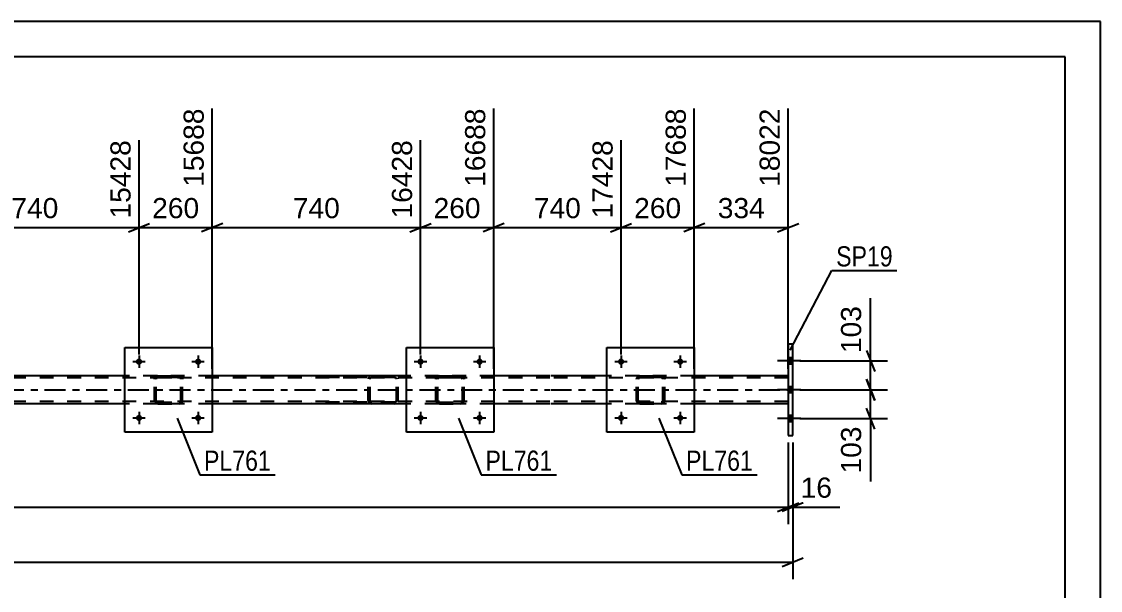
# Model space of a CAD drawing. Header units: millimetres. Extents: x 0 to 841, y 0 to 594.
# Drawn here: x 687.7 to 841, y 513.1 to 594 of the extents above; entities that cross this region are included whole.
import ezdxf

# ---------------------------------------------------------------- set-up
doc = ezdxf.new("R2010")
doc.units = ezdxf.units.MM
doc.linetypes.add('DXK_LINE_DOT2', pattern=[3.9198, 1.9599, -1.9599])
doc.linetypes.add('DXK_LINE_DOT3', pattern=[5.9187, 2.979, -0.9799, 0.9799, -0.9799])
doc.styles.add('Arial', font='ARIAL.TTF', dxfattribs={"height": 0.2})
doc.styles.add('Arial Narrow', font='ARIALN.TTF', dxfattribs={"height": 0.2})

# ---------------------------------------------------------------- blocks, each defined once
blk = doc.blocks.new('Unknown-318886624-1115')
at = {"color": 5, "linetype": 'Continuous'}
for p, q in [((841, 594), (0, 594)), ((841, 0), (841, 594)), ((836, 589), (5, 589)), ((836, 5), (836, 589))]:
    blk.add_line(p, q, dxfattribs=at)
blk = doc.blocks.new('Part-318886624-1973 - 1942')
at = {"color": 2, "linetype": 'Continuous'}
for p, q in [((797.27, 548.15), (796.63, 548.15)), ((796.63, 548.15), (796.63, 535.15)), ((797.27, 535.15), (797.27, 548.15)), ((796.63, 535.15), (797.27, 535.15))]:
    blk.add_line(p, q, dxfattribs=at)
blk = doc.blocks.new('Bolt-318886624-2127 - 1942')
at = {"linetype": 'Continuous'}
for points in [[(744.82, 537.65, -1), (743.94, 537.65, -1)], [(753.22, 537.65, -1), (752.34, 537.65, -1)]]:
    blk.add_hatch(color=1, dxfattribs=at).paths.add_polyline_path(points)
at = {"color": 1, "linetype": 'Continuous'}
for p, q in [((744.38, 538.53), (744.38, 536.77)), ((752.78, 538.53), (752.78, 536.77)), ((743.5, 537.65), (745.26, 537.65)), ((751.9, 537.65), (753.66, 537.65))]:
    blk.add_line(p, q, dxfattribs=at)
blk = doc.blocks.new('Part-318886624-1999 - 1942')
at = {"color": 7, "linetype": 'DXK_LINE_DOT2'}
for p, q in [((740.7, 543.65), (728.92, 543.65)), ((740.7, 543.41), (728.92, 543.41)), ((736.98, 543.33), (736.95, 543.17)), ((736.95, 540.13), (736.95, 543.17)), ((736.99, 543.35), (736.98, 543.33)), ((737.21, 543.17), (737.22, 543.26)), ((737.21, 540.13), (737.21, 543.17)), ((737.22, 543.26), (737.28, 543.34)), ((737.46, 543.65), (737.27, 543.61)), ((737.28, 543.34), (737.36, 543.39)), ((737.36, 543.39), (737.46, 543.41)), ((740.89, 543.61), (740.7, 543.65)), ((740.7, 543.41), (740.79, 543.39)), ((740.79, 543.39), (740.88, 543.34)), ((740.88, 543.34), (740.93, 543.26)), ((740.93, 543.26), (740.95, 543.17)), ((740.95, 540.13), (740.95, 543.17)), ((741.17, 543.33), (741.17, 543.35)), ((741.21, 543.17), (741.17, 543.33)), ((741.21, 540.13), (741.21, 543.17)), ((740.7, 539.89), (728.92, 539.89)), ((736.95, 540.13), (736.97, 540.04)), ((736.97, 540.04), (736.99, 539.94)), ((737.22, 540.06), (737.21, 540.13)), ((737.22, 540.03), (737.22, 540.06)), ((737.28, 539.96), (737.22, 540.03)), ((737.27, 539.68), (737.46, 539.65)), ((737.36, 539.9), (737.28, 539.96)), ((737.46, 539.89), (737.36, 539.9)), ((740.79, 539.9), (740.7, 539.89)), ((740.7, 539.65), (740.89, 539.68)), ((740.88, 539.96), (740.79, 539.9)), ((740.93, 540.03), (740.88, 539.96)), ((740.93, 540.03), (740.94, 540.06)), ((740.94, 540.06), (740.95, 540.13)), ((741.17, 539.94), (741.19, 540.04)), ((741.19, 540.04), (741.21, 540.13)), ((740.7, 539.65), (728.92, 539.65))]:
    blk.add_line(p, q, dxfattribs=at)
for centre, start, end in [((737.44, 543.15), 110.7583, 155.68), ((737.44, 540.15), 204.32, 249.2417)]:
    blk.add_arc(centre, 0.496, start, end, dxfattribs=at)
blk = doc.blocks.new('Part-318886624-2079 - 1942')
at = {"color": 2, "linetype": 'Continuous'}
for p, q in [((770.88, 535.65), (770.88, 547.65)), ((770.88, 547.65), (783.28, 547.65)), ((783.28, 547.65), (783.28, 535.65)), ((783.28, 535.65), (770.88, 535.65))]:
    blk.add_line(p, q, dxfattribs=at)
blk = doc.blocks.new('Bolt-318886624-2128 - 1942')
at = {"linetype": 'Continuous'}
for points in [[(744.82, 545.65, -1), (743.94, 545.65, -1)], [(753.22, 545.65, -1), (752.34, 545.65, -1)]]:
    blk.add_hatch(color=1, dxfattribs=at).paths.add_polyline_path(points)
at = {"color": 1, "linetype": 'Continuous'}
for p, q in [((744.38, 546.53), (744.38, 544.77)), ((752.78, 546.53), (752.78, 544.77)), ((743.5, 545.65), (745.26, 545.65)), ((751.9, 545.65), (753.66, 545.65))]:
    blk.add_line(p, q, dxfattribs=at)
blk = doc.blocks.new('Bolt-318886624-2130 - 1942')
at = {"linetype": 'Continuous'}
for points in [[(773.32, 545.65, -1), (772.44, 545.65, -1)], [(781.72, 545.65, -1), (780.84, 545.65, -1)]]:
    blk.add_hatch(color=1, dxfattribs=at).paths.add_polyline_path(points)
at = {"color": 1, "linetype": 'Continuous'}
for p, q in [((772.88, 546.53), (772.88, 544.77)), ((781.28, 546.53), (781.28, 544.77)), ((772, 545.65), (773.76, 545.65)), ((780.4, 545.65), (782.16, 545.65))]:
    blk.add_line(p, q, dxfattribs=at)
blk = doc.blocks.new('Part-318886624-2099 - 1942')
at = {"color": 7, "linetype": 'DXK_LINE_DOT2'}
for p, q in [((762.78, 543.33), (87.26, 543.33)), ((714.78, 543.65), (702.38, 543.65)), ((754.78, 543.65), (742.38, 543.65)), ((796.63, 543.33), (762.88, 543.33)), ((783.28, 543.65), (770.88, 543.65)), ((796.63, 543.65), (796.63, 539.65)), ((762.78, 539.97), (87.26, 539.97)), ((796.63, 539.97), (762.88, 539.97)), ((714.78, 539.65), (702.38, 539.65)), ((754.78, 539.65), (742.38, 539.65)), ((783.28, 539.65), (770.88, 539.65))]:
    blk.add_line(p, q, dxfattribs=at)
at = {"color": 2, "linetype": 'Continuous'}
for p, q in [((702.38, 543.65), (674.78, 543.65)), ((742.38, 543.65), (714.78, 543.65)), ((762.78, 543.65), (754.78, 543.65)), ((770.88, 543.65), (762.88, 543.65)), ((796.63, 543.65), (783.28, 543.65)), ((702.38, 539.65), (674.78, 539.65)), ((742.38, 539.65), (714.78, 539.65)), ((762.78, 539.65), (754.78, 539.65)), ((770.88, 539.65), (762.88, 539.65)), ((796.63, 539.65), (783.28, 539.65))]:
    blk.add_line(p, q, dxfattribs=at)
at = {"color": 7, "linetype": 'DXK_LINE_DOT3'}
for p, q in [((87.26, 541.65), (762.78, 541.65)), ((762.88, 541.65), (796.63, 541.65))]:
    blk.add_line(p, q, dxfattribs=at)
blk = doc.blocks.new('Bolt-318886624-2125 - 1942')
at = {"linetype": 'Continuous'}
for points in [[(704.82, 537.65, -1), (703.94, 537.65, -1)], [(713.22, 537.65, -1), (712.34, 537.65, -1)]]:
    blk.add_hatch(color=1, dxfattribs=at).paths.add_polyline_path(points)
at = {"color": 1, "linetype": 'Continuous'}
for p, q in [((704.38, 538.53), (704.38, 536.77)), ((712.78, 538.53), (712.78, 536.77)), ((703.5, 537.65), (705.26, 537.65)), ((711.9, 537.65), (713.66, 537.65))]:
    blk.add_line(p, q, dxfattribs=at)
blk = doc.blocks.new('Bolt-318886624-2129 - 1942')
at = {"linetype": 'Continuous'}
for points in [[(773.32, 537.65, -1), (772.44, 537.65, -1)], [(781.72, 537.65, -1), (780.84, 537.65, -1)]]:
    blk.add_hatch(color=1, dxfattribs=at).paths.add_polyline_path(points)
at = {"color": 1, "linetype": 'Continuous'}
for p, q in [((772.88, 538.53), (772.88, 536.77)), ((781.28, 538.53), (781.28, 536.77)), ((772, 537.65), (773.76, 537.65)), ((780.4, 537.65), (782.16, 537.65))]:
    blk.add_line(p, q, dxfattribs=at)
blk = doc.blocks.new('Part-318886624-2132 - 1942')
at = {"color": 7, "linetype": 'DXK_LINE_DOT2'}
for p, q in [((706.58, 543.17), (706.62, 543.35)), ((706.62, 543.35), (706.58, 543.17)), ((706.58, 540.13), (706.58, 543.17)), ((706.82, 543.17), (706.84, 543.26)), ((706.84, 543.26), (706.82, 543.17)), ((706.82, 540.13), (706.82, 543.17)), ((706.84, 543.26), (706.89, 543.34)), ((706.89, 543.34), (706.84, 543.26)), ((706.88, 543.61), (707.06, 543.65)), ((707.06, 543.65), (706.88, 543.61)), ((706.89, 543.34), (706.97, 543.39)), ((706.97, 543.39), (706.89, 543.34)), ((706.97, 543.39), (707.06, 543.41)), ((707.06, 543.41), (706.97, 543.39)), ((707.06, 543.65), (710.1, 543.65)), ((707.06, 543.65), (707.06, 543.65)), ((707.06, 543.65), (710.1, 543.65)), ((707.06, 543.41), (710.1, 543.41)), ((707.06, 543.41), (707.06, 543.41)), ((710.1, 543.41), (707.06, 543.41)), ((710.1, 543.65), (710.1, 543.65)), ((710.1, 543.65), (710.29, 543.61)), ((710.29, 543.61), (710.1, 543.65)), ((710.1, 543.41), (710.1, 543.41)), ((710.1, 543.41), (710.19, 543.39)), ((710.19, 543.39), (710.1, 543.41)), ((710.19, 543.39), (710.27, 543.34)), ((710.27, 543.34), (710.19, 543.39)), ((710.27, 543.34), (710.32, 543.26)), ((710.32, 543.26), (710.27, 543.34)), ((710.32, 543.26), (710.34, 543.17)), ((710.34, 543.17), (710.32, 543.26)), ((710.34, 540.13), (710.34, 543.17)), ((710.55, 543.35), (710.58, 543.17)), ((710.58, 543.17), (710.55, 543.35)), ((710.58, 540.13), (710.58, 543.17)), ((706.62, 539.94), (706.58, 540.13)), ((706.58, 540.13), (706.62, 539.94)), ((706.84, 540.03), (706.82, 540.13)), ((706.82, 540.13), (706.84, 540.03)), ((706.89, 539.96), (706.84, 540.03)), ((706.84, 540.03), (706.89, 539.96)), ((707.06, 539.65), (706.88, 539.68)), ((706.88, 539.68), (707.06, 539.65)), ((706.97, 539.9), (706.89, 539.96)), ((706.89, 539.96), (706.97, 539.9)), ((707.06, 539.89), (706.97, 539.9)), ((706.97, 539.9), (707.06, 539.89)), ((707.06, 539.89), (710.1, 539.89)), ((707.06, 539.89), (707.06, 539.89)), ((707.06, 539.89), (710.1, 539.89)), ((710.19, 539.9), (710.1, 539.89)), ((710.1, 539.89), (710.19, 539.9)), ((710.1, 539.89), (710.1, 539.89)), ((710.29, 539.68), (710.1, 539.65)), ((710.1, 539.65), (710.29, 539.68)), ((710.27, 539.96), (710.19, 539.9)), ((710.19, 539.9), (710.27, 539.96)), ((710.32, 540.03), (710.27, 539.96)), ((710.27, 539.96), (710.32, 540.03)), ((710.34, 540.13), (710.32, 540.03)), ((710.32, 540.03), (710.34, 540.13)), ((710.58, 540.13), (710.55, 539.94)), ((710.55, 539.94), (710.58, 540.13)), ((707.06, 539.65), (710.1, 539.65)), ((707.06, 539.65), (707.06, 539.65)), ((707.06, 539.65), (710.1, 539.65)), ((710.1, 539.65), (710.1, 539.65))]:
    blk.add_line(p, q, dxfattribs=at)
at = {"color": 7, "linetype": 'DXK_LINE_DOT3'}
blk.add_line((708.58, 541.64), (708.58, 541.65), dxfattribs=at)
at = {"color": 7, "linetype": 'DXK_LINE_DOT2'}
for centre, start, end in [((707.06, 543.17), 112.5, 157.5), ((707.06, 543.17), 112.5, 157.5), ((710.1, 543.17), 22.5, 67.5), ((710.1, 543.17), 22.5, 67.5), ((707.06, 540.13), 202.5, 247.5), ((707.06, 540.13), 202.5, 247.5), ((710.1, 540.13), 292.5, 337.5), ((710.1, 540.13), 292.5, 337.5)]:
    blk.add_arc(centre, 0.48, start, end, dxfattribs=at)
blk = doc.blocks.new('Bolt-318886624-2148 - 1942')
at = {"linetype": 'Continuous'}
for points in [[(704.82, 545.65, -1), (703.94, 545.65, -1)], [(713.22, 545.65, -1), (712.34, 545.65, -1)]]:
    blk.add_hatch(color=1, dxfattribs=at).paths.add_polyline_path(points)
at = {"color": 1, "linetype": 'Continuous'}
for p, q in [((704.38, 546.53), (704.38, 544.77)), ((712.78, 546.53), (712.78, 544.77)), ((703.5, 545.65), (705.26, 545.65)), ((711.9, 545.65), (713.66, 545.65))]:
    blk.add_line(p, q, dxfattribs=at)
blk = doc.blocks.new('Part-318886624-2153 - 1942')
at = {"color": 2, "linetype": 'Continuous'}
for p, q in [((702.38, 535.65), (702.38, 547.65)), ((702.38, 547.65), (714.78, 547.65)), ((714.78, 547.65), (714.78, 535.65)), ((714.78, 535.65), (702.38, 535.65))]:
    blk.add_line(p, q, dxfattribs=at)
blk = doc.blocks.new('Bolt-318886624-2176 - 1942')
at = {"linetype": 'Continuous'}
for points in [[(797.27, 545.31), (797.27, 546.19), (796.63, 546.19), (796.63, 545.31)], [(797.27, 545.31), (797.27, 546.19), (796.63, 546.19), (796.63, 545.31)], [(797.27, 545.31), (797.27, 546.19), (796.63, 546.19), (796.63, 545.31)], [(797.27, 541.21), (797.27, 542.09), (796.63, 542.09), (796.63, 541.21)], [(797.27, 541.21), (797.27, 542.09), (796.63, 542.09), (796.63, 541.21)], [(797.27, 537.11), (797.27, 537.99), (796.63, 537.99), (796.63, 537.11)], [(797.27, 537.11), (797.27, 537.99), (796.63, 537.99), (796.63, 537.11)], [(797.27, 537.11), (797.27, 537.99), (796.63, 537.99), (796.63, 537.11)]]:
    blk.add_hatch(color=1, dxfattribs=at).paths.add_polyline_path(points)
at = {"color": 1, "linetype": 'Continuous'}
for p, q in [((797.27, 546.19), (796.63, 546.19)), ((797.27, 546.19), (796.63, 546.19)), ((797.27, 546.19), (796.63, 546.19)), ((798.43, 545.75), (795.11, 545.75)), ((798.43, 545.75), (795.11, 545.75)), ((798.43, 545.75), (795.11, 545.75)), ((797.27, 545.31), (796.63, 545.31)), ((797.27, 545.31), (796.63, 545.31)), ((797.27, 545.31), (796.63, 545.31)), ((798.43, 541.65), (795.11, 541.65)), ((798.43, 541.65), (795.11, 541.65)), ((797.27, 542.09), (796.63, 542.09)), ((797.27, 542.09), (796.63, 542.09)), ((797.27, 541.21), (796.63, 541.21)), ((797.27, 541.21), (796.63, 541.21)), ((798.43, 537.55), (795.11, 537.55)), ((798.43, 537.55), (795.11, 537.55)), ((798.43, 537.55), (795.11, 537.55)), ((797.27, 537.99), (796.63, 537.99)), ((797.27, 537.99), (796.63, 537.99)), ((797.27, 537.99), (796.63, 537.99)), ((797.27, 537.11), (796.63, 537.11)), ((797.27, 537.11), (796.63, 537.11)), ((797.27, 537.11), (796.63, 537.11))]:
    blk.add_line(p, q, dxfattribs=at)
blk = doc.blocks.new('Part-318886624-2196 - 1942')
at = {"color": 7, "linetype": 'DXK_LINE_DOT2'}
for p, q in [((746.58, 543.17), (746.61, 543.35)), ((746.61, 543.35), (746.58, 543.17)), ((746.58, 540.13), (746.58, 543.17)), ((746.82, 543.17), (746.84, 543.26)), ((746.84, 543.26), (746.82, 543.17)), ((746.82, 540.13), (746.82, 543.17)), ((746.84, 543.26), (746.89, 543.34)), ((746.89, 543.34), (746.84, 543.26)), ((746.87, 543.61), (747.06, 543.65)), ((747.06, 543.65), (746.87, 543.61)), ((746.89, 543.34), (746.97, 543.39)), ((746.97, 543.39), (746.89, 543.34)), ((746.97, 543.39), (747.06, 543.41)), ((747.06, 543.41), (746.97, 543.39)), ((747.06, 543.65), (750.1, 543.65)), ((747.06, 543.65), (747.06, 543.65)), ((747.06, 543.65), (750.1, 543.65)), ((747.06, 543.41), (750.1, 543.41)), ((747.06, 543.41), (747.06, 543.41)), ((750.1, 543.41), (747.06, 543.41)), ((750.1, 543.65), (750.1, 543.65)), ((750.1, 543.65), (750.28, 543.61)), ((750.28, 543.61), (750.1, 543.65)), ((750.1, 543.41), (750.1, 543.41)), ((750.1, 543.41), (750.19, 543.39)), ((750.19, 543.39), (750.1, 543.41)), ((750.19, 543.39), (750.27, 543.34)), ((750.27, 543.34), (750.19, 543.39)), ((750.27, 543.34), (750.32, 543.26)), ((750.32, 543.26), (750.27, 543.34)), ((750.32, 543.26), (750.34, 543.17)), ((750.34, 543.17), (750.32, 543.26)), ((750.34, 540.13), (750.34, 543.17)), ((750.54, 543.35), (750.58, 543.17)), ((750.58, 543.17), (750.54, 543.35)), ((750.58, 540.13), (750.58, 543.17)), ((746.61, 539.94), (746.58, 540.13)), ((746.58, 540.13), (746.61, 539.94)), ((746.84, 540.03), (746.82, 540.13)), ((746.82, 540.13), (746.84, 540.03)), ((746.89, 539.96), (746.84, 540.03)), ((746.84, 540.03), (746.89, 539.96)), ((747.06, 539.65), (746.87, 539.68)), ((746.87, 539.68), (747.06, 539.65)), ((746.97, 539.9), (746.89, 539.96)), ((746.89, 539.96), (746.97, 539.9)), ((747.06, 539.89), (746.97, 539.9)), ((746.97, 539.9), (747.06, 539.89)), ((747.06, 539.89), (750.1, 539.89)), ((747.06, 539.89), (747.06, 539.89)), ((747.06, 539.89), (750.1, 539.89)), ((750.19, 539.9), (750.1, 539.89)), ((750.1, 539.89), (750.19, 539.9)), ((750.1, 539.89), (750.1, 539.89)), ((750.28, 539.68), (750.1, 539.65)), ((750.1, 539.65), (750.28, 539.68)), ((750.27, 539.96), (750.19, 539.9)), ((750.19, 539.9), (750.27, 539.96)), ((750.32, 540.03), (750.27, 539.96)), ((750.27, 539.96), (750.32, 540.03)), ((750.34, 540.13), (750.32, 540.03)), ((750.32, 540.03), (750.34, 540.13)), ((750.58, 540.13), (750.54, 539.94)), ((750.54, 539.94), (750.58, 540.13)), ((747.06, 539.65), (750.1, 539.65)), ((747.06, 539.65), (747.06, 539.65)), ((747.06, 539.65), (750.1, 539.65)), ((750.1, 539.65), (750.1, 539.65))]:
    blk.add_line(p, q, dxfattribs=at)
at = {"color": 7, "linetype": 'DXK_LINE_DOT3'}
blk.add_line((748.58, 541.64), (748.58, 541.65), dxfattribs=at)
at = {"color": 7, "linetype": 'DXK_LINE_DOT2'}
for centre, start, end in [((747.06, 543.17), 112.5, 157.5), ((747.06, 543.17), 112.5, 157.5), ((750.1, 543.17), 22.5, 67.5), ((750.1, 543.17), 22.5, 67.5), ((747.06, 540.13), 202.5, 247.5), ((747.06, 540.13), 202.5, 247.5), ((750.1, 540.13), 292.5, 337.5), ((750.1, 540.13), 292.5, 337.5)]:
    blk.add_arc(centre, 0.48, start, end, dxfattribs=at)
blk = doc.blocks.new('Part-318886624-2201 - 1942')
at = {"color": 2, "linetype": 'Continuous'}
for p, q in [((742.38, 535.65), (742.38, 547.65)), ((742.38, 547.65), (754.78, 547.65)), ((754.78, 547.65), (754.78, 535.65)), ((754.78, 535.65), (742.38, 535.65))]:
    blk.add_line(p, q, dxfattribs=at)
blk = doc.blocks.new('Part-318886624-2202 - 1942')
at = {"color": 7, "linetype": 'DXK_LINE_DOT2'}
for p, q in [((775.08, 543.17), (775.11, 543.35)), ((775.11, 543.35), (775.08, 543.17)), ((775.08, 540.13), (775.08, 543.17)), ((775.32, 543.17), (775.34, 543.26)), ((775.34, 543.26), (775.32, 543.17)), ((775.32, 540.13), (775.32, 543.17)), ((775.34, 543.26), (775.39, 543.34)), ((775.39, 543.34), (775.34, 543.26)), ((775.37, 543.61), (775.56, 543.65)), ((775.56, 543.65), (775.37, 543.61)), ((775.39, 543.34), (775.47, 543.39)), ((775.47, 543.39), (775.39, 543.34)), ((775.47, 543.39), (775.56, 543.41)), ((775.56, 543.41), (775.47, 543.39)), ((775.56, 543.65), (778.6, 543.65)), ((775.56, 543.65), (775.56, 543.65)), ((775.56, 543.65), (778.6, 543.65)), ((775.56, 543.41), (778.6, 543.41)), ((775.56, 543.41), (775.56, 543.41)), ((778.6, 543.41), (775.56, 543.41)), ((778.6, 543.65), (778.6, 543.65)), ((778.6, 543.65), (778.78, 543.61)), ((778.78, 543.61), (778.6, 543.65)), ((778.6, 543.41), (778.6, 543.41)), ((778.6, 543.41), (778.69, 543.39)), ((778.69, 543.39), (778.6, 543.41)), ((778.69, 543.39), (778.77, 543.34)), ((778.77, 543.34), (778.69, 543.39)), ((778.77, 543.34), (778.82, 543.26)), ((778.82, 543.26), (778.77, 543.34)), ((778.82, 543.26), (778.84, 543.17)), ((778.84, 543.17), (778.82, 543.26)), ((778.84, 540.13), (778.84, 543.17)), ((779.04, 543.35), (779.08, 543.17)), ((779.08, 543.17), (779.04, 543.35)), ((779.08, 540.13), (779.08, 543.17)), ((775.11, 539.94), (775.08, 540.13)), ((775.08, 540.13), (775.11, 539.94)), ((775.34, 540.03), (775.32, 540.13)), ((775.32, 540.13), (775.34, 540.03)), ((775.39, 539.96), (775.34, 540.03)), ((775.34, 540.03), (775.39, 539.96)), ((775.56, 539.65), (775.37, 539.68)), ((775.37, 539.68), (775.56, 539.65)), ((775.47, 539.9), (775.39, 539.96)), ((775.39, 539.96), (775.47, 539.9)), ((775.56, 539.89), (775.47, 539.9)), ((775.47, 539.9), (775.56, 539.89)), ((775.56, 539.89), (778.6, 539.89)), ((775.56, 539.89), (775.56, 539.89)), ((775.56, 539.89), (778.6, 539.89)), ((778.69, 539.9), (778.6, 539.89)), ((778.6, 539.89), (778.69, 539.9)), ((778.6, 539.89), (778.6, 539.89)), ((778.78, 539.68), (778.6, 539.65)), ((778.6, 539.65), (778.78, 539.68)), ((778.77, 539.96), (778.69, 539.9)), ((778.69, 539.9), (778.77, 539.96)), ((778.82, 540.03), (778.77, 539.96)), ((778.77, 539.96), (778.82, 540.03)), ((778.84, 540.13), (778.82, 540.03)), ((778.82, 540.03), (778.84, 540.13)), ((779.08, 540.13), (779.04, 539.94)), ((779.04, 539.94), (779.08, 540.13)), ((775.56, 539.65), (778.6, 539.65)), ((775.56, 539.65), (775.56, 539.65)), ((775.56, 539.65), (778.6, 539.65)), ((778.6, 539.65), (778.6, 539.65))]:
    blk.add_line(p, q, dxfattribs=at)
at = {"color": 7, "linetype": 'DXK_LINE_DOT3'}
blk.add_line((777.08, 541.64), (777.08, 541.65), dxfattribs=at)
at = {"color": 7, "linetype": 'DXK_LINE_DOT2'}
for centre, start, end in [((775.56, 543.17), 112.5, 157.5), ((775.56, 543.17), 112.5, 157.5), ((778.6, 543.17), 22.5, 67.5), ((778.6, 543.17), 22.5, 67.5), ((775.56, 540.13), 202.5, 247.5), ((775.56, 540.13), 202.5, 247.5), ((778.6, 540.13), 292.5, 337.5), ((778.6, 540.13), 292.5, 337.5)]:
    blk.add_arc(centre, 0.48, start, end, dxfattribs=at)
blk = doc.blocks.new('StraightDimension-318886624-8216 - 1942')
at = {"color": 7, "linetype": 'Continuous'}
for p, q in [((754.78, 544.65), (754.78, 581.62)), ((772.88, 546.65), (772.88, 577.12)), ((756.28, 565.3), (753.28, 564.1)), ((754.78, 564.7), (772.88, 564.7)), ((771.38, 564.1), (774.38, 565.3))]:
    blk.add_line(p, q, dxfattribs=at)
at = {"color": 0}
blk.add_wipeout([(767.76, 565.45), (767.76, 569.65), (759.89, 569.65), (759.89, 565.45)], dxfattribs=at)
at = {"color": 3, "style": 'Arial'}
blk.add_text('740', height=2.865, dxfattribs=at).set_placement((760.49, 566.05))
at = {"color": 0, "linetype": 'Continuous'}
blk.add_wipeout([(772.28, 577.72), (768.08, 577.72), (768.08, 565.4), (772.28, 565.4)], dxfattribs=at)
at = {"color": 3, "linetype": 'Continuous', "style": 'Arial'}
blk.add_text('17428', height=2.865, rotation=90.0002, dxfattribs=at).set_placement((771.68, 566))
blk = doc.blocks.new('StraightDimension-318886624-2222 - 1942')
at = {"color": 7, "linetype": 'Continuous'}
for p, q in [((807.75, 543.15), (808.95, 540.15)), ((798.27, 541.65), (810.75, 541.65)), ((808.35, 537.55), (808.35, 541.65)), ((808.95, 536.05), (807.75, 539.05)), ((798.27, 537.55), (810.75, 537.55))]:
    blk.add_line(p, q, dxfattribs=at)
at = {"color": 0}
blk.add_wipeout([(807.6, 537.02), (803.4, 537.02), (803.4, 529.15), (807.6, 529.15)], dxfattribs=at)
at = {"color": 7, "linetype": 'Continuous'}
blk.add_line((808.35, 537.55), (808.35, 528.63), dxfattribs=at)
blk.add_line((808.35, 537.55), (808.35, 528.63), dxfattribs=at)
at = {"color": 3, "style": 'Arial'}
blk.add_text('103', height=2.865, rotation=90.0002, dxfattribs=at).set_placement((807, 529.75))
blk = doc.blocks.new('StraightDimension-318886624-2230 - 1942')
at = {"color": 7, "linetype": 'Continuous'}
for p, q in [((807.75, 547.25), (808.95, 544.25)), ((798.27, 545.75), (810.75, 545.75)), ((808.35, 541.65), (808.35, 545.75)), ((808.95, 540.15), (807.75, 543.15)), ((798.27, 541.65), (810.75, 541.65))]:
    blk.add_line(p, q, dxfattribs=at)
at = {"color": 0}
blk.add_wipeout([(807.6, 554.14), (803.4, 554.14), (803.4, 546.27), (807.6, 546.27)], dxfattribs=at)
at = {"color": 7, "linetype": 'Continuous'}
blk.add_line((808.35, 545.75), (808.35, 554.67), dxfattribs=at)
blk.add_line((808.35, 545.75), (808.35, 554.67), dxfattribs=at)
at = {"color": 3, "style": 'Arial'}
blk.add_text('103', height=2.865, rotation=90.0002, dxfattribs=at).set_placement((807, 546.87))
blk = doc.blocks.new('StraightDimension-318886624-8214 - 1942')
at = {"color": 7, "linetype": 'Continuous'}
for p, q in [((783.28, 544.65), (783.28, 581.62)), ((796.63, 544.65), (796.63, 581.62)), ((784.78, 565.3), (781.78, 564.1)), ((783.28, 564.7), (796.63, 564.7)), ((795.13, 564.1), (798.13, 565.3))]:
    blk.add_line(p, q, dxfattribs=at)
at = {"color": 0}
blk.add_wipeout([(793.89, 565.45), (793.89, 569.65), (786.02, 569.65), (786.02, 565.45)], dxfattribs=at)
at = {"color": 3, "style": 'Arial'}
blk.add_text('334', height=2.865, dxfattribs=at).set_placement((786.62, 566.05))
at = {"color": 0, "linetype": 'Continuous'}
blk.add_wipeout([(796.03, 582.22), (791.83, 582.22), (791.83, 569.9), (796.03, 569.9)], dxfattribs=at)
at = {"color": 3, "linetype": 'Continuous', "style": 'Arial'}
blk.add_text('18022', height=2.865, rotation=90.0002, dxfattribs=at).set_placement((795.43, 570.5))
blk = doc.blocks.new('StraightDimension-318886624-2270 - 1942')
at = {"color": 7, "linetype": 'Continuous'}
for p, q in [((797.27, 534.15), (797.27, 514.74)), ((86.62, 517.14), (797.27, 517.14)), ((795.77, 516.54), (798.77, 517.74))]:
    blk.add_line(p, q, dxfattribs=at)
blk = doc.blocks.new('StraightDimension-318886624-7319 - 1942')
at = {"color": 7, "linetype": 'Continuous'}
for p, q in [((796.63, 534.15), (796.63, 522.56)), ((797.27, 534.15), (797.27, 522.56)), ((795.13, 524.36), (798.13, 525.56)), ((798.77, 525.56), (795.77, 524.36)), ((796.63, 524.96), (797.27, 524.96))]:
    blk.add_line(p, q, dxfattribs=at)
at = {"color": 0}
blk.add_wipeout([(803.44, 525.71), (803.44, 529.91), (797.8, 529.91), (797.8, 525.71)], dxfattribs=at)
at = {"color": 7, "linetype": 'Continuous'}
blk.add_line((797.27, 524.96), (803.97, 524.96), dxfattribs=at)
blk.add_line((797.27, 524.96), (803.97, 524.96), dxfattribs=at)
at = {"color": 3, "style": 'Arial'}
blk.add_text('16', height=2.865, dxfattribs=at).set_placement((798.4, 526.31))
blk = doc.blocks.new('StraightDimension-318886624-7320 - 1942')
at = {"color": 7, "linetype": 'Continuous'}
for p, q in [((796.63, 534.15), (796.63, 522.56)), ((87.26, 524.96), (796.63, 524.96)), ((795.13, 524.36), (798.13, 525.56))]:
    blk.add_line(p, q, dxfattribs=at)
blk = doc.blocks.new('StraightDimension-318886624-8215 - 1942')
at = {"color": 7, "linetype": 'Continuous'}
for p, q in [((783.28, 544.65), (783.28, 581.62)), ((772.88, 546.65), (772.88, 577.12)), ((771.38, 564.1), (774.38, 565.3)), ((772.88, 564.7), (783.28, 564.7)), ((784.78, 565.3), (781.78, 564.1))]:
    blk.add_line(p, q, dxfattribs=at)
at = {"color": 0}
blk.add_wipeout([(782.01, 565.45), (782.01, 569.65), (774.14, 569.65), (774.14, 565.45)], dxfattribs=at)
at = {"color": 3, "style": 'Arial'}
blk.add_text('260', height=2.865, dxfattribs=at).set_placement((774.74, 566.05))
at = {"color": 0, "linetype": 'Continuous'}
blk.add_wipeout([(782.68, 582.22), (778.48, 582.22), (778.48, 569.9), (782.68, 569.9)], dxfattribs=at)
at = {"color": 3, "linetype": 'Continuous', "style": 'Arial'}
blk.add_text('17688', height=2.865, rotation=90.0002, dxfattribs=at).set_placement((782.08, 570.5))
blk = doc.blocks.new('StraightDimension-318886624-8217 - 1942')
at = {"color": 7, "linetype": 'Continuous'}
for p, q in [((754.78, 544.65), (754.78, 581.62)), ((744.38, 546.65), (744.38, 577.12)), ((742.88, 564.1), (745.88, 565.3)), ((744.38, 564.7), (754.78, 564.7)), ((756.28, 565.3), (753.28, 564.1))]:
    blk.add_line(p, q, dxfattribs=at)
at = {"color": 0}
blk.add_wipeout([(753.51, 565.45), (753.51, 569.65), (745.64, 569.65), (745.64, 565.45)], dxfattribs=at)
at = {"color": 3, "style": 'Arial'}
blk.add_text('260', height=2.865, dxfattribs=at).set_placement((746.24, 566.05))
at = {"color": 0, "linetype": 'Continuous'}
blk.add_wipeout([(754.18, 582.22), (749.98, 582.22), (749.98, 569.9), (754.18, 569.9)], dxfattribs=at)
at = {"color": 3, "linetype": 'Continuous', "style": 'Arial'}
blk.add_text('16688', height=2.865, rotation=90.0002, dxfattribs=at).set_placement((753.58, 570.5))
blk = doc.blocks.new('StraightDimension-318886624-8218 - 1942')
at = {"color": 7, "linetype": 'Continuous'}
for p, q in [((714.78, 544.65), (714.78, 581.62)), ((744.38, 546.65), (744.38, 577.12)), ((716.28, 565.3), (713.28, 564.1)), ((714.78, 564.7), (744.38, 564.7)), ((742.88, 564.1), (745.88, 565.3))]:
    blk.add_line(p, q, dxfattribs=at)
at = {"color": 0, "linetype": 'Continuous'}
blk.add_wipeout([(743.78, 577.72), (739.58, 577.72), (739.58, 565.4), (743.78, 565.4)], dxfattribs=at)
at = {"color": 0}
blk.add_wipeout([(733.52, 565.45), (733.52, 569.65), (725.64, 569.65), (725.64, 565.45)], dxfattribs=at)
at = {"color": 3, "linetype": 'Continuous', "style": 'Arial'}
blk.add_text('16428', height=2.865, rotation=90.0002, dxfattribs=at).set_placement((743.18, 566))
at = {"color": 3, "style": 'Arial'}
blk.add_text('740', height=2.865, dxfattribs=at).set_placement((726.24, 566.05))
blk = doc.blocks.new('StraightDimension-318886624-8219 - 1942')
at = {"color": 7, "linetype": 'Continuous'}
for p, q in [((714.78, 544.65), (714.78, 581.62)), ((704.38, 546.65), (704.38, 577.12)), ((702.88, 564.1), (705.88, 565.3)), ((704.38, 564.7), (714.78, 564.7)), ((716.28, 565.3), (713.28, 564.1))]:
    blk.add_line(p, q, dxfattribs=at)
at = {"color": 0}
blk.add_wipeout([(713.52, 565.45), (713.52, 569.65), (705.65, 569.65), (705.65, 565.45)], dxfattribs=at)
at = {"color": 3, "style": 'Arial'}
blk.add_text('260', height=2.865, dxfattribs=at).set_placement((706.25, 566.05))
at = {"color": 0, "linetype": 'Continuous'}
blk.add_wipeout([(714.18, 582.22), (709.98, 582.22), (709.98, 569.9), (714.18, 569.9)], dxfattribs=at)
at = {"color": 3, "linetype": 'Continuous', "style": 'Arial'}
blk.add_text('15688', height=2.865, rotation=90.0002, dxfattribs=at).set_placement((713.58, 570.5))
blk = doc.blocks.new('StraightDimension-318886624-8220 - 1942')
at = {"color": 7, "linetype": 'Continuous'}
for p, q in [((674.78, 544.65), (674.78, 581.62)), ((704.38, 546.65), (704.38, 577.12)), ((676.28, 565.3), (673.28, 564.1)), ((674.78, 564.7), (704.38, 564.7)), ((702.88, 564.1), (705.88, 565.3))]:
    blk.add_line(p, q, dxfattribs=at)
at = {"color": 0, "linetype": 'Continuous'}
blk.add_wipeout([(703.78, 577.72), (699.58, 577.72), (699.58, 565.4), (703.78, 565.4)], dxfattribs=at)
at = {"color": 0}
blk.add_wipeout([(693.52, 565.45), (693.52, 569.65), (685.64, 569.65), (685.64, 565.45)], dxfattribs=at)
at = {"color": 3, "linetype": 'Continuous', "style": 'Arial'}
blk.add_text('15428', height=2.865, rotation=90.0002, dxfattribs=at).set_placement((703.18, 566))
at = {"color": 3, "style": 'Arial'}
blk.add_text('740', height=2.865, dxfattribs=at).set_placement((686.24, 566.05))
blk = doc.blocks.new('Mark-318886624-1969 - 1942')
at = {"color": 0}
blk.add_wipeout([(811.49, 559.19), (811.49, 562.19), (803.45, 562.19), (803.45, 559.19)], dxfattribs=at)
blk.add_wipeout([(811.49, 559.19), (811.49, 562.19), (803.45, 562.19), (803.45, 559.19)], dxfattribs=at)
at = {"color": 30, "linetype": 'Continuous'}
for p, q in [((796.93, 547.27), (802.85, 558.59)), ((802.85, 558.59), (812.09, 558.59))]:
    blk.add_line(p, q, dxfattribs=at)
at = {"color": 3, "style": 'Arial Narrow'}
blk.add_text('SP19', height=2.863, dxfattribs=at).set_placement((803.45, 559.19))
blk = doc.blocks.new('Mark-318886624-2075 - 1942')
at = {"color": 0}
blk.add_wipeout([(791.62, 530.14), (791.62, 533.14), (782.12, 533.14), (782.12, 530.14)], dxfattribs=at)
blk.add_wipeout([(791.62, 530.14), (791.62, 533.14), (782.12, 533.14), (782.12, 530.14)], dxfattribs=at)
at = {"color": 30, "linetype": 'Continuous'}
for p, q in [((778.27, 537.61), (781.52, 529.54)), ((781.52, 529.54), (792.22, 529.54))]:
    blk.add_line(p, q, dxfattribs=at)
at = {"color": 3, "style": 'Arial Narrow'}
blk.add_text('PL761', height=2.863, dxfattribs=at).set_placement((782.12, 530.14))
blk = doc.blocks.new('Mark-318886624-2149 - 1942')
at = {"color": 0}
blk.add_wipeout([(723.13, 530.14), (723.13, 533.14), (713.62, 533.14), (713.62, 530.14)], dxfattribs=at)
blk.add_wipeout([(723.13, 530.14), (723.13, 533.14), (713.62, 533.14), (713.62, 530.14)], dxfattribs=at)
at = {"color": 30, "linetype": 'Continuous'}
for p, q in [((709.78, 537.61), (713.02, 529.54)), ((713.02, 529.54), (723.73, 529.54))]:
    blk.add_line(p, q, dxfattribs=at)
at = {"color": 3, "style": 'Arial Narrow'}
blk.add_text('PL761', height=2.863, dxfattribs=at).set_placement((713.62, 530.14))
blk = doc.blocks.new('Mark-318886624-2197 - 1942')
at = {"color": 0}
blk.add_wipeout([(763.12, 530.14), (763.12, 533.14), (753.62, 533.14), (753.62, 530.14)], dxfattribs=at)
blk.add_wipeout([(763.12, 530.14), (763.12, 533.14), (753.62, 533.14), (753.62, 530.14)], dxfattribs=at)
at = {"color": 30, "linetype": 'Continuous'}
for p, q in [((749.77, 537.61), (753.02, 529.54)), ((753.02, 529.54), (763.72, 529.54))]:
    blk.add_line(p, q, dxfattribs=at)
at = {"color": 3, "style": 'Arial Narrow'}
blk.add_text('PL761', height=2.863, dxfattribs=at).set_placement((753.62, 530.14))

msp = doc.modelspace()

# ---------------------------------------------------------------- block references
for name in ['Unknown-318886624-1115', 'Part-318886624-2153 - 1942', 'Part-318886624-2201 - 1942', 'Part-318886624-2079 - 1942', 'Part-318886624-1973 - 1942', 'Bolt-318886624-2148 - 1942', 'Bolt-318886624-2128 - 1942', 'Bolt-318886624-2130 - 1942', 'Bolt-318886624-2176 - 1942', 'Part-318886624-2099 - 1942', 'Part-318886624-2132 - 1942', 'Part-318886624-1999 - 1942', 'Part-318886624-2196 - 1942', 'Part-318886624-2202 - 1942', 'Bolt-318886624-2125 - 1942', 'Bolt-318886624-2127 - 1942', 'Bolt-318886624-2129 - 1942']:
    msp.add_blockref(name, (0, 0))

# ---------------------------------------------------------------- next in the draw order: block references
for name in ['StraightDimension-318886624-8216 - 1942', 'StraightDimension-318886624-2222 - 1942']:
    msp.add_blockref(name, (0, 0))

# ---------------------------------------------------------------- next in the draw order: block references
for name in ['StraightDimension-318886624-8217 - 1942', 'StraightDimension-318886624-2230 - 1942', 'StraightDimension-318886624-2270 - 1942']:
    msp.add_blockref(name, (0, 0))

# ---------------------------------------------------------------- next in the draw order: block references
for name in ['StraightDimension-318886624-8218 - 1942', 'StraightDimension-318886624-8214 - 1942', 'StraightDimension-318886624-7319 - 1942']:
    msp.add_blockref(name, (0, 0))

# ---------------------------------------------------------------- next in the draw order: block references
for name in ['StraightDimension-318886624-8219 - 1942', 'StraightDimension-318886624-8215 - 1942', 'Mark-318886624-1969 - 1942', 'StraightDimension-318886624-7320 - 1942']:
    msp.add_blockref(name, (0, 0))

# ---------------------------------------------------------------- next in the draw order: block references
for name in ['StraightDimension-318886624-8220 - 1942', 'Mark-318886624-2149 - 1942', 'Mark-318886624-2197 - 1942', 'Mark-318886624-2075 - 1942']:
    msp.add_blockref(name, (0, 0))

doc.saveas('drawing.dxf')
